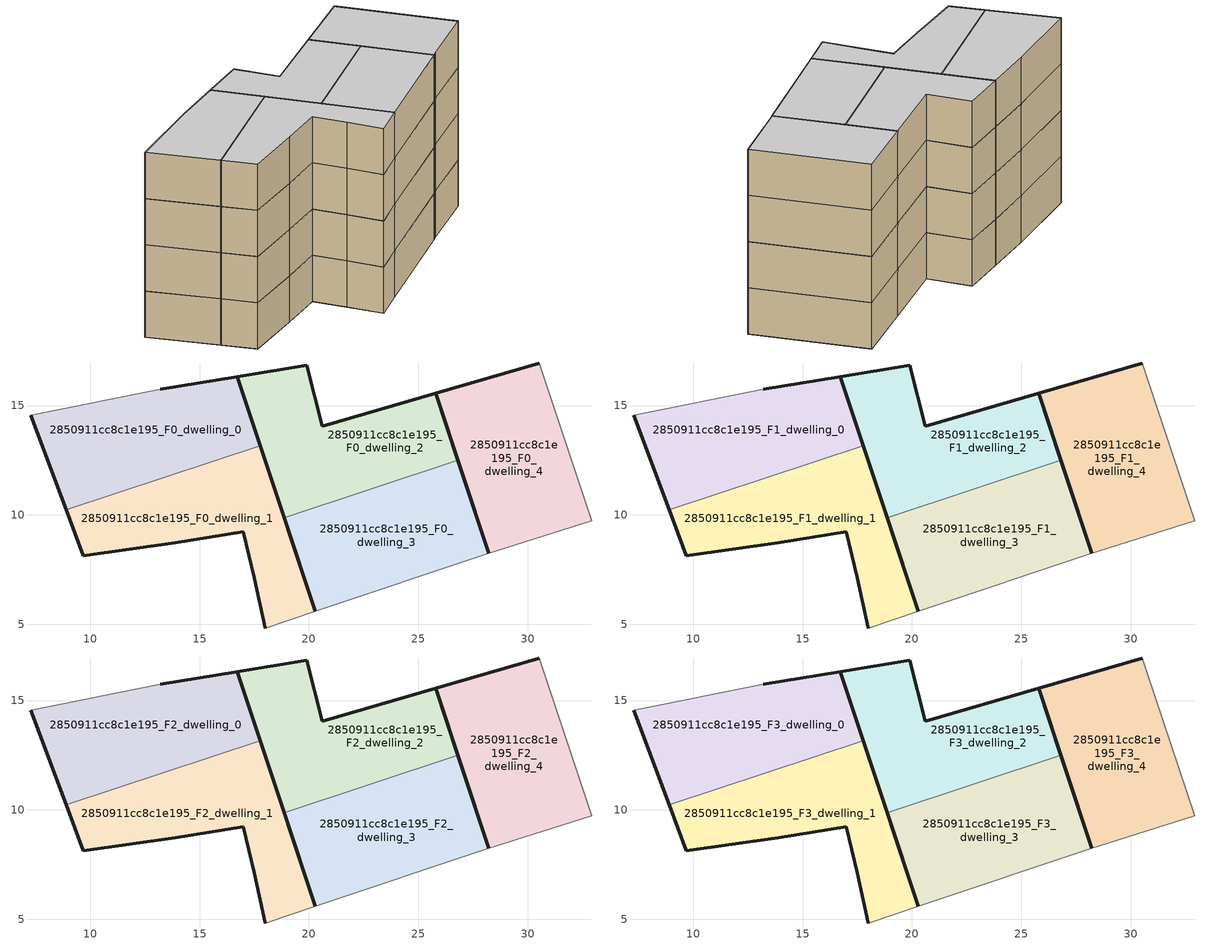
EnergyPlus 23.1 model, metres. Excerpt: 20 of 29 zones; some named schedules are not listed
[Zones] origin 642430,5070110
2850911cc8c1e195_F0_dwelling_0
 floor ground (EU_floor_Construction): 17.77,13.17 16.72,16.32 13.2,15.75 7.3,14.55 8.91,10.23 z0
 wall outside (EU_wall_Construction): 13.2,15.75 16.72,16.32 17.77,13.17 / 8.91,10.23 7.3,14.55 z0:3
 wall to 2850911cc8c1e195_F0_dwelling_1 (EU_wall_Construction): 17.77,13.17 8.91,10.23 z0:3
 wall adiabatic (EU_wall_Construction): 7.3,14.55 13.2,15.75 z0:3
2850911cc8c1e195_F0_dwelling_1
 floor ground (EU_floor_Construction): 20.28,5.6 17.77,13.17 8.91,10.23 9.69,8.14 13.9,8.74 17,9.24 17.5,7.14 18,4.84 z0
 wall outside (EU_wall_Construction): 17.77,13.17 20.28,5.6 / 18,4.84 17.5,7.14 17,9.24 13.9,8.74 9.69,8.14 8.91,10.23 z0:3
 wall adiabatic (EU_wall_Construction): 20.28,5.6 18,4.84 z0:3
2850911cc8c1e195_F0_dwelling_2
 floor ground (EU_floor_Construction): 26.8,12.51 25.79,15.56 20.6,14.04 19.91,16.85 16.72,16.32 18.86,9.87 z0
 wall outside (EU_wall_Construction): 18.86,9.87 16.72,16.32 19.91,16.85 20.6,14.04 25.79,15.56 26.8,12.51 z0:3
 wall to 2850911cc8c1e195_F0_dwelling_3 (EU_wall_Construction): 26.8,12.51 18.86,9.87 z0:3
2850911cc8c1e195_F0_dwelling_3
 floor ground (EU_floor_Construction): 28.22,8.24 26.8,12.51 18.86,9.87 20.28,5.6 z0
 wall outside (EU_wall_Construction): 20.28,5.6 18.86,9.87 / 26.8,12.51 28.22,8.24 z0:3
 wall adiabatic (EU_wall_Construction): 28.22,8.24 20.28,5.6 z0:3
2850911cc8c1e195_F0_dwelling_4
 floor ground (EU_floor_Construction): 32.91,9.74 30.51,16.94 25.79,15.56 28.22,8.24 28.51,8.34 z0
 wall outside (EU_wall_Construction): 28.22,8.24 25.79,15.56 30.51,16.94 z0:3
 wall adiabatic (EU_wall_Construction): 30.51,16.94 32.91,9.74 28.51,8.34 28.22,8.24 z0:3
2850911cc8c1e195_F1_dwelling_0
 floor to 2850911cc8c1e195_F0_dwelling_0 (EU_floor_Construction): 17.77,13.17 16.72,16.32 13.2,15.75 7.3,14.55 8.91,10.23 z3
 wall outside (EU_wall_Construction): 13.2,15.75 16.72,16.32 17.77,13.17 / 8.91,10.23 7.3,14.55 z3:6
 wall to 2850911cc8c1e195_F1_dwelling_1 (EU_wall_Construction): 17.77,13.17 8.91,10.23 z3:6
 wall adiabatic (EU_wall_Construction): 7.3,14.55 13.2,15.75 z3:6
2850911cc8c1e195_F1_dwelling_1
 floor to 2850911cc8c1e195_F0_dwelling_1 (EU_floor_Construction): 20.28,5.6 17.77,13.17 8.91,10.23 9.69,8.14 13.9,8.74 17,9.24 17.5,7.14 18,4.84 z3
 wall outside (EU_wall_Construction): 17.77,13.17 20.28,5.6 / 18,4.84 17.5,7.14 17,9.24 13.9,8.74 9.69,8.14 8.91,10.23 z3:6
 wall adiabatic (EU_wall_Construction): 20.28,5.6 18,4.84 z3:6
2850911cc8c1e195_F1_dwelling_2
 floor to 2850911cc8c1e195_F0_dwelling_2 (EU_floor_Construction): 26.8,12.51 25.79,15.56 20.6,14.04 19.91,16.85 16.72,16.32 18.86,9.87 z3
 wall outside (EU_wall_Construction): 18.86,9.87 16.72,16.32 19.91,16.85 20.6,14.04 25.79,15.56 26.8,12.51 z3:6
 wall to 2850911cc8c1e195_F1_dwelling_3 (EU_wall_Construction): 26.8,12.51 18.86,9.87 z3:6
2850911cc8c1e195_F1_dwelling_3
 floor to 2850911cc8c1e195_F0_dwelling_3 (EU_floor_Construction): 28.22,8.24 26.8,12.51 18.86,9.87 20.28,5.6 z3
 wall outside (EU_wall_Construction): 20.28,5.6 18.86,9.87 / 26.8,12.51 28.22,8.24 z3:6
 wall adiabatic (EU_wall_Construction): 28.22,8.24 20.28,5.6 z3:6
2850911cc8c1e195_F1_dwelling_4
 floor to 2850911cc8c1e195_F0_dwelling_4 (EU_floor_Construction): 32.91,9.74 30.51,16.94 25.79,15.56 28.22,8.24 28.51,8.34 z3
 wall outside (EU_wall_Construction): 28.22,8.24 25.79,15.56 30.51,16.94 z3:6
 wall adiabatic (EU_wall_Construction): 30.51,16.94 32.91,9.74 28.51,8.34 28.22,8.24 z3:6
2850911cc8c1e195_F2_dwelling_0
 floor to 2850911cc8c1e195_F1_dwelling_0 (EU_floor_Construction): 17.77,13.17 16.72,16.32 13.2,15.75 7.3,14.55 8.91,10.23 z6
 wall outside (EU_wall_Construction): 13.2,15.75 16.72,16.32 17.77,13.17 / 8.91,10.23 7.3,14.55 z6:9
 wall to 2850911cc8c1e195_F2_dwelling_1 (EU_wall_Construction): 17.77,13.17 8.91,10.23 z6:9
 wall adiabatic (EU_wall_Construction): 7.3,14.55 13.2,15.75 z6:9
2850911cc8c1e195_F2_dwelling_1
 floor to 2850911cc8c1e195_F1_dwelling_1 (EU_floor_Construction): 20.28,5.6 17.77,13.17 8.91,10.23 9.69,8.14 13.9,8.74 17,9.24 17.5,7.14 18,4.84 z6
 wall outside (EU_wall_Construction): 17.77,13.17 20.28,5.6 / 18,4.84 17.5,7.14 17,9.24 13.9,8.74 9.69,8.14 8.91,10.23 z6:9
 wall adiabatic (EU_wall_Construction): 20.28,5.6 18,4.84 z6:9
2850911cc8c1e195_F2_dwelling_2
 floor to 2850911cc8c1e195_F1_dwelling_2 (EU_floor_Construction): 26.8,12.51 25.79,15.56 20.6,14.04 19.91,16.85 16.72,16.32 18.86,9.87 z6
 wall outside (EU_wall_Construction): 18.86,9.87 16.72,16.32 19.91,16.85 20.6,14.04 25.79,15.56 26.8,12.51 z6:9
 wall to 2850911cc8c1e195_F2_dwelling_3 (EU_wall_Construction): 26.8,12.51 18.86,9.87 z6:9
2850911cc8c1e195_F2_dwelling_3
 floor to 2850911cc8c1e195_F1_dwelling_3 (EU_floor_Construction): 28.22,8.24 26.8,12.51 18.86,9.87 20.28,5.6 z6
 wall outside (EU_wall_Construction): 20.28,5.6 18.86,9.87 / 26.8,12.51 28.22,8.24 z6:9
 wall adiabatic (EU_wall_Construction): 28.22,8.24 20.28,5.6 z6:9
2850911cc8c1e195_F2_dwelling_4
 floor to 2850911cc8c1e195_F1_dwelling_4 (EU_floor_Construction): 32.91,9.74 30.51,16.94 25.79,15.56 28.22,8.24 28.51,8.34 z6
 wall outside (EU_wall_Construction): 28.22,8.24 25.79,15.56 30.51,16.94 z6:9
 wall adiabatic (EU_wall_Construction): 30.51,16.94 32.91,9.74 28.51,8.34 28.22,8.24 z6:9
2850911cc8c1e195_F3_dwelling_0
 floor to 2850911cc8c1e195_F2_dwelling_0 (EU_floor_Construction): 17.77,13.17 16.72,16.32 13.2,15.75 7.3,14.55 8.91,10.23 z9
 wall outside (EU_wall_Construction): 13.2,15.75 16.72,16.32 17.77,13.17 / 8.91,10.23 7.3,14.55 z9:12
 wall to 2850911cc8c1e195_F3_dwelling_1 (EU_wall_Construction): 17.77,13.17 8.91,10.23 z9:12
 wall adiabatic (EU_wall_Construction): 7.3,14.55 13.2,15.75 z9:12
 ceiling to 2850911cc8c1e195_F4_dwelling_0 (EU_floor_Construction): 16.72,16.32 17.77,13.17 8.91,10.23 7.3,14.55 13.2,15.75 z12
2850911cc8c1e195_F3_dwelling_1
 floor to 2850911cc8c1e195_F2_dwelling_1 (EU_floor_Construction): 20.28,5.6 17.77,13.17 8.91,10.23 9.69,8.14 13.9,8.74 17,9.24 17.5,7.14 18,4.84 z9
 wall outside (EU_wall_Construction): 17.77,13.17 20.28,5.6 / 18,4.84 17.5,7.14 17,9.24 13.9,8.74 9.69,8.14 8.91,10.23 z9:12
 wall adiabatic (EU_wall_Construction): 20.28,5.6 18,4.84 z9:12
 ceiling to 2850911cc8c1e195_F4_dwelling_1 (EU_floor_Construction): 17.77,13.17 20.28,5.6 18,4.84 17.5,7.14 17,9.24 13.9,8.74 9.69,8.14 8.91,10.23 z12
2850911cc8c1e195_F3_dwelling_2
 floor to 2850911cc8c1e195_F2_dwelling_2 (EU_floor_Construction): 26.8,12.51 25.79,15.56 20.6,14.04 19.91,16.85 16.72,16.32 18.86,9.87 z9
 wall outside (EU_wall_Construction): 18.86,9.87 16.72,16.32 19.91,16.85 20.6,14.04 25.79,15.56 26.8,12.51 z9:12
 wall to 2850911cc8c1e195_F3_dwelling_3 (EU_wall_Construction): 26.8,12.51 18.86,9.87 z9:12
 ceiling to 2850911cc8c1e195_F4_dwelling_2 (EU_floor_Construction): 25.79,15.56 26.8,12.51 18.86,9.87 16.72,16.32 19.91,16.85 20.6,14.04 z12
2850911cc8c1e195_F3_dwelling_3
 floor to 2850911cc8c1e195_F2_dwelling_3 (EU_floor_Construction): 28.22,8.24 26.8,12.51 18.86,9.87 20.28,5.6 z9
 wall outside (EU_wall_Construction): 20.28,5.6 18.86,9.87 / 26.8,12.51 28.22,8.24 z9:12
 wall adiabatic (EU_wall_Construction): 28.22,8.24 20.28,5.6 z9:12
 ceiling to 2850911cc8c1e195_F4_dwelling_3 (EU_floor_Construction): 26.8,12.51 28.22,8.24 20.28,5.6 18.86,9.87 z12
2850911cc8c1e195_F3_dwelling_4
 floor to 2850911cc8c1e195_F2_dwelling_4 (EU_floor_Construction): 32.91,9.74 30.51,16.94 25.79,15.56 28.22,8.24 28.51,8.34 z9
 wall outside (EU_wall_Construction): 28.22,8.24 25.79,15.56 30.51,16.94 z9:12
 wall adiabatic (EU_wall_Construction): 30.51,16.94 32.91,9.74 28.51,8.34 28.22,8.24 z9:12
 ceiling to 2850911cc8c1e195_F4_dwelling_4 (EU_floor_Construction): 30.51,16.94 32.91,9.74 28.51,8.34 28.22,8.24 25.79,15.56 z12
[Building]
EU S2 Campaign: North Axis=0; Terrain=City; Solar Distribution=FullExterior
[Site:Location]
Lyon-Bron: Latitude=45.75; Longitude=5; Time Zone=1; Elevation=198
[SizingPeriod:WeatherFileDays]
AnnualSizingPeriod: Begin Month=1; Begin Day of Month=1; End Month=12; End Day of Month=31; Day of Week for Start Day=Monday; Use Weather File Daylight Saving Period=No; Use Weather File Rain and Snow Indicators=No
[MATERIAL]
EU_InternalMass_Material: Roughness=MediumRough; Thickness=0.1; Conductivity=1; Density=1800; Specific Heat=900; Thermal Absorptance=0.9; Solar Absorptance=0.7; Visible Absorptance=0.7
[MATERIAL:NOMASS] Roughness=MediumRough; Thermal Absorptance=0.9; Solar Absorptance=0.7; Visible Absorptance=0.7
Name | Thermal Resistance
EU_wall_NoMass | 0.776494
EU_floor_NoMass | 0.421597
[CONSTRUCTION]
EU_wall_Construction: EU_wall_NoMass
EU_floor_Construction: EU_floor_NoMass
EU_InternalMass_Construction: EU_InternalMass_Material
[ZONE] Type=1; Multiplier=1; Ceiling Height=autocalculate; Floor Area=autocalculate; Part of Total Floor Area=Yes
Name | Volume
2850911cc8c1e195_F0_dwelling_0; 2850911cc8c1e195_F1_dwelling_0; 2850911cc8c1e195_F2_dwelling_0; 2850911cc8c1e195_F3_dwelling_0 | 112.991
2850911cc8c1e195_F0_dwelling_1; 2850911cc8c1e195_F1_dwelling_1; 2850911cc8c1e195_F2_dwelling_1; 2850911cc8c1e195_F3_dwelling_1 | 112.981
2850911cc8c1e195_F0_dwelling_2; 2850911cc8c1e195_F1_dwelling_2; 2850911cc8c1e195_F2_dwelling_2; 2850911cc8c1e195_F3_dwelling_2 | 113.01
2850911cc8c1e195_F0_dwelling_3; 2850911cc8c1e195_F1_dwelling_3; 2850911cc8c1e195_F2_dwelling_3; 2850911cc8c1e195_F3_dwelling_3 | 112.984
2850911cc8c1e195_F0_dwelling_4; 2850911cc8c1e195_F1_dwelling_4; 2850911cc8c1e195_F2_dwelling_4; 2850911cc8c1e195_F3_dwelling_4 | 112.983
[INTERNALMASS] Construction=EU_InternalMass_Construction
Name | Zone or ZoneList | Surface Area
2850911cc8c1e195_F0_dwelling_0_EU_InternalMass | 2850911cc8c1e195_F0_dwelling_0 | 37.6635
2850911cc8c1e195_F0_dwelling_1_EU_InternalMass | 2850911cc8c1e195_F0_dwelling_1 | 37.6604
2850911cc8c1e195_F0_dwelling_2_EU_InternalMass | 2850911cc8c1e195_F0_dwelling_2 | 37.6694
2850911cc8c1e195_F0_dwelling_3_EU_InternalMass | 2850911cc8c1e195_F0_dwelling_3 | 37.6612
2850911cc8c1e195_F0_dwelling_4_EU_InternalMass | 2850911cc8c1e195_F0_dwelling_4 | 37.661
2850911cc8c1e195_F1_dwelling_0_EU_InternalMass | 2850911cc8c1e195_F1_dwelling_0 | 37.6635
2850911cc8c1e195_F1_dwelling_1_EU_InternalMass | 2850911cc8c1e195_F1_dwelling_1 | 37.6604
2850911cc8c1e195_F1_dwelling_2_EU_InternalMass | 2850911cc8c1e195_F1_dwelling_2 | 37.6694
2850911cc8c1e195_F1_dwelling_3_EU_InternalMass | 2850911cc8c1e195_F1_dwelling_3 | 37.6612
2850911cc8c1e195_F1_dwelling_4_EU_InternalMass | 2850911cc8c1e195_F1_dwelling_4 | 37.661
2850911cc8c1e195_F2_dwelling_0_EU_InternalMass | 2850911cc8c1e195_F2_dwelling_0 | 37.6635
2850911cc8c1e195_F2_dwelling_1_EU_InternalMass | 2850911cc8c1e195_F2_dwelling_1 | 37.6604
2850911cc8c1e195_F2_dwelling_2_EU_InternalMass | 2850911cc8c1e195_F2_dwelling_2 | 37.6694
2850911cc8c1e195_F2_dwelling_3_EU_InternalMass | 2850911cc8c1e195_F2_dwelling_3 | 37.6612
2850911cc8c1e195_F2_dwelling_4_EU_InternalMass | 2850911cc8c1e195_F2_dwelling_4 | 37.661
2850911cc8c1e195_F3_dwelling_0_EU_InternalMass | 2850911cc8c1e195_F3_dwelling_0 | 37.6635
2850911cc8c1e195_F3_dwelling_1_EU_InternalMass | 2850911cc8c1e195_F3_dwelling_1 | 37.6604
2850911cc8c1e195_F3_dwelling_2_EU_InternalMass | 2850911cc8c1e195_F3_dwelling_2 | 37.6694
2850911cc8c1e195_F3_dwelling_3_EU_InternalMass | 2850911cc8c1e195_F3_dwelling_3 | 37.6612
2850911cc8c1e195_F3_dwelling_4_EU_InternalMass | 2850911cc8c1e195_F3_dwelling_4 | 37.661
[OTHEREQUIPMENT] Fuel Type=Electricity; Design Level Calculation Method=Watts/Area; Power per Zone Floor Area=1; Fraction Latent=0; Fraction Radiant=0; Fraction Lost=0; Carbon Dioxide Generation Rate=0; EndUse Subcategory=EU_Step8_InternalGains
Name | Zone or ZoneList or Space or SpaceList | Schedule
EU_Step8_InternalGain_2850911cc8c1e195_F0_dwelling_0_f000 | 2850911cc8c1e195_F0_dwelling_0 | EU_Step8_GainSchedule_2850911cc8c1e195_F0_dwelling_0_f000
EU_Step8_InternalGain_2850911cc8c1e195_F0_dwelling_1_f000 | 2850911cc8c1e195_F0_dwelling_1 | EU_Step8_GainSchedule_2850911cc8c1e195_F0_dwelling_1_f000
EU_Step8_InternalGain_2850911cc8c1e195_F0_dwelling_2_f000 | 2850911cc8c1e195_F0_dwelling_2 | EU_Step8_GainSchedule_2850911cc8c1e195_F0_dwelling_2_f000
EU_Step8_InternalGain_2850911cc8c1e195_F0_dwelling_3_f000 | 2850911cc8c1e195_F0_dwelling_3 | EU_Step8_GainSchedule_2850911cc8c1e195_F0_dwelling_3_f000
EU_Step8_InternalGain_2850911cc8c1e195_F0_dwelling_4_f000 | 2850911cc8c1e195_F0_dwelling_4 | EU_Step8_GainSchedule_2850911cc8c1e195_F0_dwelling_4_f000
EU_Step8_InternalGain_2850911cc8c1e195_F1_dwelling_0_f000 | 2850911cc8c1e195_F1_dwelling_0 | EU_Step8_GainSchedule_2850911cc8c1e195_F1_dwelling_0_f000
EU_Step8_InternalGain_2850911cc8c1e195_F1_dwelling_1_f000 | 2850911cc8c1e195_F1_dwelling_1 | EU_Step8_GainSchedule_2850911cc8c1e195_F1_dwelling_1_f000
EU_Step8_InternalGain_2850911cc8c1e195_F1_dwelling_2_f000 | 2850911cc8c1e195_F1_dwelling_2 | EU_Step8_GainSchedule_2850911cc8c1e195_F1_dwelling_2_f000
EU_Step8_InternalGain_2850911cc8c1e195_F1_dwelling_3_f000 | 2850911cc8c1e195_F1_dwelling_3 | EU_Step8_GainSchedule_2850911cc8c1e195_F1_dwelling_3_f000
EU_Step8_InternalGain_2850911cc8c1e195_F1_dwelling_4_f000 | 2850911cc8c1e195_F1_dwelling_4 | EU_Step8_GainSchedule_2850911cc8c1e195_F1_dwelling_4_f000
EU_Step8_InternalGain_2850911cc8c1e195_F2_dwelling_0_f000 | 2850911cc8c1e195_F2_dwelling_0 | EU_Step8_GainSchedule_2850911cc8c1e195_F2_dwelling_0_f000
EU_Step8_InternalGain_2850911cc8c1e195_F2_dwelling_1_f000 | 2850911cc8c1e195_F2_dwelling_1 | EU_Step8_GainSchedule_2850911cc8c1e195_F2_dwelling_1_f000
EU_Step8_InternalGain_2850911cc8c1e195_F2_dwelling_2_f000 | 2850911cc8c1e195_F2_dwelling_2 | EU_Step8_GainSchedule_2850911cc8c1e195_F2_dwelling_2_f000
EU_Step8_InternalGain_2850911cc8c1e195_F2_dwelling_3_f000 | 2850911cc8c1e195_F2_dwelling_3 | EU_Step8_GainSchedule_2850911cc8c1e195_F2_dwelling_3_f000
EU_Step8_InternalGain_2850911cc8c1e195_F2_dwelling_4_f000 | 2850911cc8c1e195_F2_dwelling_4 | EU_Step8_GainSchedule_2850911cc8c1e195_F2_dwelling_4_f000
EU_Step8_InternalGain_2850911cc8c1e195_F3_dwelling_0_f000 | 2850911cc8c1e195_F3_dwelling_0 | EU_Step8_GainSchedule_2850911cc8c1e195_F3_dwelling_0_f000
EU_Step8_InternalGain_2850911cc8c1e195_F3_dwelling_1_f000 | 2850911cc8c1e195_F3_dwelling_1 | EU_Step8_GainSchedule_2850911cc8c1e195_F3_dwelling_1_f000
EU_Step8_InternalGain_2850911cc8c1e195_F3_dwelling_2_f000 | 2850911cc8c1e195_F3_dwelling_2 | EU_Step8_GainSchedule_2850911cc8c1e195_F3_dwelling_2_f000
EU_Step8_InternalGain_2850911cc8c1e195_F3_dwelling_3_f000 | 2850911cc8c1e195_F3_dwelling_3 | EU_Step8_GainSchedule_2850911cc8c1e195_F3_dwelling_3_f000
EU_Step8_InternalGain_2850911cc8c1e195_F3_dwelling_4_f000 | 2850911cc8c1e195_F3_dwelling_4 | EU_Step8_GainSchedule_2850911cc8c1e195_F3_dwelling_4_f000
[ZONEVENTILATION:DESIGNFLOWRATE] Schedule=EU_AlwaysOn; Design Flow Rate Calculation Method=AirChanges/Hour; Air Changes per Hour=0.693814; Ventilation Type=Natural; Fan Pressure Rise=0; Fan Total Efficiency=1; Constant Term Coefficient=1; Temperature Term Coefficient=0; Velocity Term Coefficient=0; Velocity Squared Term Coefficient=0; Minimum Indoor Temperature=-100; Maximum Indoor Temperature=100; Delta Temperature=-100; Minimum Outdoor Temperature=-100; Maximum Outdoor Temperature=100; Maximum Wind Speed=40
Name | Zone or ZoneList or Space or SpaceList
EU_ConstantAir_2850911cc8c1e195_F0_dwelling_0 | 2850911cc8c1e195_F0_dwelling_0
EU_ConstantAir_2850911cc8c1e195_F0_dwelling_1 | 2850911cc8c1e195_F0_dwelling_1
EU_ConstantAir_2850911cc8c1e195_F0_dwelling_2 | 2850911cc8c1e195_F0_dwelling_2
EU_ConstantAir_2850911cc8c1e195_F0_dwelling_3 | 2850911cc8c1e195_F0_dwelling_3
EU_ConstantAir_2850911cc8c1e195_F0_dwelling_4 | 2850911cc8c1e195_F0_dwelling_4
EU_ConstantAir_2850911cc8c1e195_F1_dwelling_0 | 2850911cc8c1e195_F1_dwelling_0
EU_ConstantAir_2850911cc8c1e195_F1_dwelling_1 | 2850911cc8c1e195_F1_dwelling_1
EU_ConstantAir_2850911cc8c1e195_F1_dwelling_2 | 2850911cc8c1e195_F1_dwelling_2
EU_ConstantAir_2850911cc8c1e195_F1_dwelling_3 | 2850911cc8c1e195_F1_dwelling_3
EU_ConstantAir_2850911cc8c1e195_F1_dwelling_4 | 2850911cc8c1e195_F1_dwelling_4
EU_ConstantAir_2850911cc8c1e195_F2_dwelling_0 | 2850911cc8c1e195_F2_dwelling_0
EU_ConstantAir_2850911cc8c1e195_F2_dwelling_1 | 2850911cc8c1e195_F2_dwelling_1
EU_ConstantAir_2850911cc8c1e195_F2_dwelling_2 | 2850911cc8c1e195_F2_dwelling_2
EU_ConstantAir_2850911cc8c1e195_F2_dwelling_3 | 2850911cc8c1e195_F2_dwelling_3
EU_ConstantAir_2850911cc8c1e195_F2_dwelling_4 | 2850911cc8c1e195_F2_dwelling_4
EU_ConstantAir_2850911cc8c1e195_F3_dwelling_0 | 2850911cc8c1e195_F3_dwelling_0
EU_ConstantAir_2850911cc8c1e195_F3_dwelling_1 | 2850911cc8c1e195_F3_dwelling_1
EU_ConstantAir_2850911cc8c1e195_F3_dwelling_2 | 2850911cc8c1e195_F3_dwelling_2
EU_ConstantAir_2850911cc8c1e195_F3_dwelling_3 | 2850911cc8c1e195_F3_dwelling_3
EU_ConstantAir_2850911cc8c1e195_F3_dwelling_4 | 2850911cc8c1e195_F3_dwelling_4
[HVACTEMPLATE:THERMOSTAT] Constant Heating Setpoint=20; Constant Cooling Setpoint=50
EU_HeatOnly_2850911cc8c1e195_F0_dwelling_0; EU_HeatOnly_2850911cc8c1e195_F0_dwelling_1; EU_HeatOnly_2850911cc8c1e195_F0_dwelling_2; EU_HeatOnly_2850911cc8c1e195_F0_dwelling_3; EU_HeatOnly_2850911cc8c1e195_F0_dwelling_4; EU_HeatOnly_2850911cc8c1e195_F1_dwelling_0; EU_HeatOnly_2850911cc8c1e195_F1_dwelling_1; EU_HeatOnly_2850911cc8c1e195_F1_dwelling_2; EU_HeatOnly_2850911cc8c1e195_F1_dwelling_3; EU_HeatOnly_2850911cc8c1e195_F1_dwelling_4; EU_HeatOnly_2850911cc8c1e195_F2_dwelling_0; EU_HeatOnly_2850911cc8c1e195_F2_dwelling_1; EU_HeatOnly_2850911cc8c1e195_F2_dwelling_2; EU_HeatOnly_2850911cc8c1e195_F2_dwelling_3; EU_HeatOnly_2850911cc8c1e195_F2_dwelling_4; EU_HeatOnly_2850911cc8c1e195_F3_dwelling_0; EU_HeatOnly_2850911cc8c1e195_F3_dwelling_1; EU_HeatOnly_2850911cc8c1e195_F3_dwelling_2; EU_HeatOnly_2850911cc8c1e195_F3_dwelling_3; EU_HeatOnly_2850911cc8c1e195_F3_dwelling_4; EU_HeatOnly_2850911cc8c1e195_F4_dwelling_0; EU_HeatOnly_2850911cc8c1e195_F4_dwelling_1; EU_HeatOnly_2850911cc8c1e195_F4_dwelling_2; EU_HeatOnly_2850911cc8c1e195_F4_dwelling_3; EU_HeatOnly_2850911cc8c1e195_F4_dwelling_4; EU_HeatOnly_2850911cc8c1e195_F5_dwelling_0; EU_HeatOnly_2850911cc8c1e195_F5_dwelling_1; EU_HeatOnly_2850911cc8c1e195_F5_dwelling_2; EU_HeatOnly_2850911cc8c1e195_F5_dwelling_3
